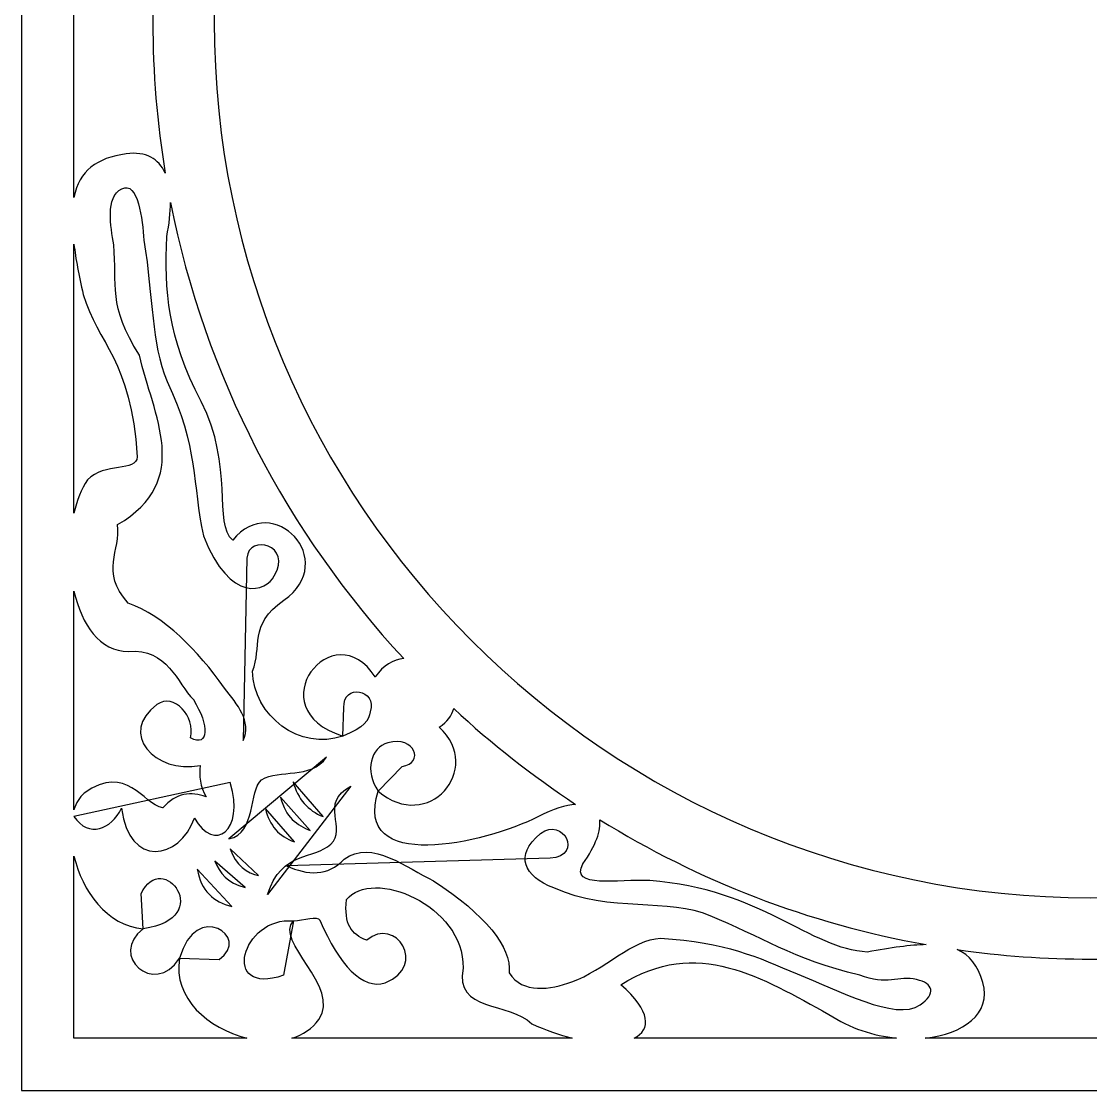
# Model space of a CAD drawing. Header units: centimetres. Extents: x 1.5 to 11.7, y -1.2 to 9.
# Drawn here: x 1.5 to 6.59, y -1.17 to 3.91 of the extents above; entities that cross this region are included whole.
import ezdxf

# ---------------------------------------------------------------- set-up
doc = ezdxf.new("R2010")
doc.units = ezdxf.units.CM
doc.header["$MEASUREMENT"] = 0
doc.layers.add('layer 1', color=7, linetype='Continuous')

msp = doc.modelspace()

# ---------------------------------------------------------------- linework, layer by layer
at = {"layer": 'layer 1', "color": 250}
for points, knots in [([(1.50051, 9.00077), (1.50051, 9.00077), (11.67524, 9.00077), (11.67524, 9.00077), (11.67524, 9.00077), (11.67524, 9.00077), (11.67524, -1.17396), (11.67524, -1.17396), (11.67524, -1.17396), (11.67524, -1.17396), (1.50051, -1.17396), (1.50051, -1.17396), (1.50051, -1.17396), (1.50051, -1.17396), (1.50051, 9.00077), (1.50051, 9.00077)], [0, 0, 0, 0, 0.2, 0.2, 0.2, 0.2, 0.4, 0.4, 0.4, 0.4, 0.6, 0.6, 0.6, 0.6, 1, 1, 1, 1]), ([(6.58787, 8.08337), (8.88461, 8.08337), (10.75784, 6.21014), (10.75784, 3.9134), (10.75784, 3.9134), (10.75784, 1.61666), (8.88461, -0.25657), (6.58787, -0.25657), (6.58787, -0.25657), (4.29113, -0.25657), (2.4179, 1.61666), (2.4179, 3.9134), (2.4179, 3.9134), (2.4179, 6.21014), (4.29113, 8.08337), (6.58787, 8.08337)], [0, 0, 0, 0, 0.2, 0.2, 0.2, 0.2, 0.4, 0.4, 0.4, 0.4, 0.6, 0.6, 0.6, 0.6, 1, 1, 1, 1]), ([(1.7507, 3.07493), (1.77584, 3.20611), (1.85814, 3.2621), (1.99978, 3.2837), (1.99978, 3.2837), (2.09353, 3.29499), (2.15383, 3.26037), (2.18481, 3.192), (2.18481, 3.192), (2.14634, 3.42694), (2.126, 3.66786), (2.126, 3.9134), (2.126, 3.9134), (2.126, 4.16006), (2.14652, 4.40204), (2.18534, 4.638), (2.18534, 4.638), (2.15452, 4.56886), (2.09406, 4.53379), (1.99978, 4.54514), (1.99978, 4.54514), (1.85814, 4.56674), (1.77584, 4.62274), (1.7507, 4.75392), (1.7507, 4.75392), (1.7507, 4.75392), (1.7507, 3.07493), (1.7507, 3.07493)], [0, 0, 0, 0, 0.125, 0.125, 0.125, 0.125, 0.25, 0.25, 0.25, 0.25, 0.375, 0.375, 0.375, 0.375, 0.5, 0.5, 0.5, 0.5, 0.625, 0.625, 0.625, 0.625, 0.75, 0.75, 0.75, 0.75, 1, 1, 1, 1]), ([(2.57351, 1.35911), (2.58144, 1.47861), (2.79395, 1.41933), (2.70343, 1.27589), (2.70343, 1.27589), (2.66722, 1.19923), (2.49364, 1.13913), (2.36661, 1.46521), (2.36661, 1.46521), (2.31378, 1.71103), (2.34201, 1.88901), (2.19367, 2.20027), (2.19367, 2.20027), (2.11684, 2.39045), (2.12915, 2.58784), (2.08361, 2.8719), (2.08361, 2.8719), (2.07741, 2.969), (2.05449, 3.15674), (1.97845, 3.11742), (1.97845, 3.11742), (1.89821, 3.07409), (1.9263, 2.9393), (1.93994, 2.85023), (1.93994, 2.85023), (1.95718, 2.65816), (1.91142, 2.56329), (2.06187, 2.32549), (2.06187, 2.32549), (2.12707, 2.03872), (2.31859, 1.72917), (1.95836, 1.51911), (1.95836, 1.51911), (1.97521, 1.39475), (1.8717, 1.29686), (2.00891, 1.14602), (2.00891, 1.14602), (2.18086, 1.0832), (2.3402, 0.92099), (2.46626, 0.74163), (2.46626, 0.74163), (2.52869, 0.66227), (2.59766, 0.58374), (2.55532, 0.49129), (2.55532, 0.49129), (2.55532, 0.49129), (2.57351, 1.35911), (2.57351, 1.35911)], [0, 0, 0, 0, 0.0769231, 0.0769231, 0.0769231, 0.0769231, 0.1538462, 0.1538462, 0.1538462, 0.1538462, 0.2307692, 0.2307692, 0.2307692, 0.2307692, 0.3076923, 0.3076923, 0.3076923, 0.3076923, 0.3846154, 0.3846154, 0.3846154, 0.3846154, 0.4615385, 0.4615385, 0.4615385, 0.4615385, 0.5384615, 0.5384615, 0.5384615, 0.5384615, 0.6153846, 0.6153846, 0.6153846, 0.6153846, 0.6923077, 0.6923077, 0.6923077, 0.6923077, 0.7692308, 0.7692308, 0.7692308, 0.7692308, 0.8461538, 0.8461538, 0.8461538, 0.8461538, 1, 1, 1, 1]), ([(2.20997, 3.05228), (2.21007, 3.00408), (2.20407, 2.94975), (2.19238, 2.8906), (2.19238, 2.8906), (2.18115, 2.62854), (2.1956, 2.41476), (2.35608, 2.1044), (2.35608, 2.1044), (2.51332, 1.7986), (2.41299, 1.52231), (2.50583, 1.44456), (2.50583, 1.44456), (2.69655, 1.68212), (3.01826, 1.34818), (2.74918, 1.15909), (2.74918, 1.15909), (2.57853, 1.04141), (2.64934, 0.93446), (2.59943, 0.82215), (2.59943, 0.82215), (2.60375, 0.61017), (2.82757, 0.43957), (3.02996, 0.51328), (3.02996, 0.51328), (2.61635, 0.64256), (2.98765, 1.10433), (3.1844, 0.79407), (3.1844, 0.79407), (3.22204, 0.85064), (3.2703, 0.87666), (3.31963, 0.88146), (3.31963, 0.88146), (2.76614, 1.47764), (2.37294, 2.22444), (2.20997, 3.05228)], [0, 0, 0, 0, 0.1, 0.1, 0.1, 0.1, 0.2, 0.2, 0.2, 0.2, 0.3, 0.3, 0.3, 0.3, 0.4, 0.4, 0.4, 0.4, 0.5, 0.5, 0.5, 0.5, 0.6, 0.6, 0.6, 0.6, 0.7, 0.7, 0.7, 0.7, 0.8, 0.8, 0.8, 0.8, 1, 1, 1, 1]), ([(1.7507, 1.57335), (1.76472, 1.63347), (1.78596, 1.68798), (1.81447, 1.73139), (1.81447, 1.73139), (1.8954, 1.81757), (2.04878, 1.7669), (2.05189, 1.84234), (2.05189, 1.84234), (2.02244, 2.30632), (1.86421, 2.37857), (1.79451, 2.6145), (1.79451, 2.6145), (1.77368, 2.70555), (1.75905, 2.78466), (1.7507, 2.85337), (1.7507, 2.85337), (1.7507, 2.85337), (1.7507, 1.57335), (1.7507, 1.57335)], [0, 0, 0, 0, 0.1666667, 0.1666667, 0.1666667, 0.1666667, 0.3333333, 0.3333333, 0.3333333, 0.3333333, 0.5, 0.5, 0.5, 0.5, 0.6666667, 0.6666667, 0.6666667, 0.6666667, 1, 1, 1, 1]), ([(1.7507, 0.16224), (1.76105, 0.19463), (1.77703, 0.22206), (1.79906, 0.24186), (1.79906, 0.24186), (2.00529, 0.38481), (2.07467, 0.18969), (2.17357, 0.17166), (2.17357, 0.17166), (2.23829, 0.2436), (2.3076, 0.25137), (2.37948, 0.22314), (2.37948, 0.22314), (2.34999, 0.27305), (2.34511, 0.32297), (2.3514, 0.37289), (2.3514, 0.37289), (2.13428, 0.33141), (1.95921, 0.52739), (2.14549, 0.66304), (2.14549, 0.66304), (2.22555, 0.72012), (2.33237, 0.60634), (2.3046, 0.50392), (2.3046, 0.50392), (2.39382, 0.45742), (2.39581, 0.56298), (2.31864, 0.68644), (2.31864, 0.68644), (2.24252, 0.76287), (2.1959, 0.93321), (2.00978, 0.91574), (2.00978, 0.91574), (1.87342, 0.91496), (1.78728, 1.04251), (1.7507, 1.20277), (1.7507, 1.20277), (1.7507, 1.20277), (1.7507, 0.16224), (1.7507, 0.16224)], [0, 0, 0, 0, 0.0909091, 0.0909091, 0.0909091, 0.0909091, 0.1818182, 0.1818182, 0.1818182, 0.1818182, 0.2727273, 0.2727273, 0.2727273, 0.2727273, 0.3636364, 0.3636364, 0.3636364, 0.3636364, 0.4545455, 0.4545455, 0.4545455, 0.4545455, 0.5454545, 0.5454545, 0.5454545, 0.5454545, 0.6363636, 0.6363636, 0.6363636, 0.6363636, 0.7272727, 0.7272727, 0.7272727, 0.7272727, 0.8181818, 0.8181818, 0.8181818, 0.8181818, 1, 1, 1, 1]), ([(3.02996, 0.51328), (3.13412, 0.55183), (3.15338, 0.59039), (3.1605, 0.62894), (3.1605, 0.62894), (3.19807, 0.73632), (3.02609, 0.76421), (3.03529, 0.64871), (3.03529, 0.64871), (3.03529, 0.64871), (3.02996, 0.51328), (3.02996, 0.51328)], [0, 0, 0, 0, 0.25, 0.25, 0.25, 0.25, 0.5, 0.5, 0.5, 0.5, 1, 1, 1, 1]), ([(3.55745, 0.64374), (3.54904, 0.61142), (3.52741, 0.58071), (3.48858, 0.5554), (3.48858, 0.5554), (3.70585, 0.35472), (3.43293, 0.04852), (3.19844, 0.25122), (3.19844, 0.25122), (3.07216, -0.14149), (3.70026, -0.00095), (3.96124, 0.12954), (3.96124, 0.12954), (4.03146, 0.16606), (4.09104, 0.18462), (4.13776, 0.18789), (4.13776, 0.18789), (3.93185, 0.32392), (3.73775, 0.47646), (3.55745, 0.64374)], [0, 0, 0, 0, 0.1666667, 0.1666667, 0.1666667, 0.1666667, 0.3333333, 0.3333333, 0.3333333, 0.3333333, 0.5, 0.5, 0.5, 0.5, 0.6666667, 0.6666667, 0.6666667, 0.6666667, 1, 1, 1, 1]), ([(3.19844, 0.25122), (3.13225, 0.34609), (3.16244, 0.45937), (3.24453, 0.48067), (3.24453, 0.48067), (3.37248, 0.51636), (3.41971, 0.38346), (3.31207, 0.36864), (3.31207, 0.36864), (3.31207, 0.36864), (3.19844, 0.25122), (3.19844, 0.25122)], [0, 0, 0, 0, 0.25, 0.25, 0.25, 0.25, 0.5, 0.5, 0.5, 0.5, 1, 1, 1, 1]), ([(2.95273, 0.41254), (2.87481, 0.30364), (2.7293, 0.35809), (2.64292, 0.30552), (2.64292, 0.30552), (2.58284, 0.25388), (2.61852, 0.05016), (2.48802, 0.02387), (2.48802, 0.02387), (2.48802, 0.02387), (2.95273, 0.41254), (2.95273, 0.41254)], [0, 0, 0, 0, 0.25, 0.25, 0.25, 0.25, 0.5, 0.5, 0.5, 0.5, 1, 1, 1, 1]), ([(2.49356, 0.29192), (2.56546, 0.0581), (2.417, -0.04226), (2.32412, 0.12249), (2.32412, 0.12249), (2.25377, -0.07714), (2.01276, -0.11511), (1.97649, 0.16923), (1.97649, 0.16923), (1.92731, 0.06895), (1.82086, 0.02503), (1.7507, 0.13101), (1.7507, 0.13101), (1.7507, 0.13101), (2.49356, 0.29192), (2.49356, 0.29192)], [0, 0, 0, 0, 0.2, 0.2, 0.2, 0.2, 0.4, 0.4, 0.4, 0.4, 0.6, 0.6, 0.6, 0.6, 1, 1, 1, 1]), ([(3.0682, 0.27454), (2.91518, 0.1938), (3.05224, 0.07363), (2.97245, -0.00147), (2.97245, -0.00147), (2.89452, -0.07564), (2.74056, -0.0287), (2.67109, -0.24087), (2.67109, -0.24087), (2.67109, -0.24087), (3.0682, 0.27454), (3.0682, 0.27454)], [0, 0, 0, 0, 0.25, 0.25, 0.25, 0.25, 0.5, 0.5, 0.5, 0.5, 1, 1, 1, 1]), ([(2.9357, 0.12957), (2.86429, 0.15897), (2.81501, 0.21273), (2.79289, 0.29589), (2.79289, 0.29589), (2.79289, 0.29589), (2.9357, 0.12957), (2.9357, 0.12957)], [0, 0, 0, 0, 0.3333333, 0.3333333, 0.3333333, 0.3333333, 1, 1, 1, 1]), ([(2.87522, 0.06404), (2.81239, 0.08862), (2.75651, 0.12554), (2.73409, 0.22197), (2.73409, 0.22197), (2.73409, 0.22197), (2.87522, 0.06404), (2.87522, 0.06404)], [0, 0, 0, 0, 0.3333333, 0.3333333, 0.3333333, 0.3333333, 1, 1, 1, 1]), ([(2.79961, 0.01028), (2.72681, 0.0338), (2.68089, 0.08645), (2.66185, 0.16821), (2.66185, 0.16821), (2.66185, 0.16821), (2.79961, 0.01028), (2.79961, 0.01028)], [0, 0, 0, 0, 0.3333333, 0.3333333, 0.3333333, 0.3333333, 1, 1, 1, 1]), ([(4.01571, -0.06868), (4.17911, -0.05514), (4.07602, 0.13134), (3.97062, 0.04892), (3.97062, 0.04892), (3.84351, -0.05594), (3.89318, -0.1546), (4.03334, -0.20981), (4.03334, -0.20981), (4.30318, -0.33068), (4.58282, -0.25554), (4.77818, -0.34309), (4.77818, -0.34309), (5.01534, -0.43674), (5.16992, -0.55052), (5.48966, -0.62402), (5.48966, -0.62402), (5.61604, -0.67763), (5.67393, -0.62449), (5.76002, -0.64587), (5.76002, -0.64587), (5.83866, -0.66175), (5.85419, -0.71389), (5.7764, -0.76603), (5.7764, -0.76603), (5.66015, -0.84577), (5.38479, -0.6939), (5.192, -0.61856), (5.192, -0.61856), (5.00159, -0.53916), (4.85407, -0.46679), (4.54205, -0.44925), (4.54205, -0.44925), (4.40901, -0.45196), (4.27396, -0.60171), (4.11876, -0.65679), (4.11876, -0.65679), (4.01977, -0.69315), (3.88453, -0.71467), (3.82179, -0.61422), (3.82179, -0.61422), (3.83052, -0.48667), (3.71035, -0.34031), (3.46127, -0.17516), (3.46127, -0.17516), (3.33372, -0.11675), (3.16991, 0.02423), (3.03631, -0.07244), (3.03631, -0.07244), (2.9571, -0.15638), (2.86311, -0.14966), (2.7624, -0.10467), (2.7624, -0.10467), (2.7624, -0.10467), (4.01571, -0.06868), (4.01571, -0.06868)], [0, 0, 0, 0, 0.0666667, 0.0666667, 0.0666667, 0.0666667, 0.1333333, 0.1333333, 0.1333333, 0.1333333, 0.2, 0.2, 0.2, 0.2, 0.2666667, 0.2666667, 0.2666667, 0.2666667, 0.3333333, 0.3333333, 0.3333333, 0.3333333, 0.4, 0.4, 0.4, 0.4, 0.4666667, 0.4666667, 0.4666667, 0.4666667, 0.5333333, 0.5333333, 0.5333333, 0.5333333, 0.6, 0.6, 0.6, 0.6, 0.6666667, 0.6666667, 0.6666667, 0.6666667, 0.7333333, 0.7333333, 0.7333333, 0.7333333, 0.8, 0.8, 0.8, 0.8, 0.8666667, 0.8666667, 0.8666667, 0.8666667, 1, 1, 1, 1]), ([(4.25243, 0.11455), (4.25924, 0.06499), (4.23448, -0.00723), (4.17183, -0.09509), (4.17183, -0.09509), (4.10887, -0.21551), (4.34105, -0.16691), (4.49005, -0.17464), (4.49005, -0.17464), (5.01793, -0.21314), (5.25765, -0.50295), (5.52527, -0.51462), (5.52527, -0.51462), (5.63872, -0.49396), (5.73089, -0.4806), (5.80565, -0.47954), (5.80565, -0.47954), (5.24516, -0.37968), (4.72033, -0.17456), (4.25243, 0.11455)], [0, 0, 0, 0, 0.1666667, 0.1666667, 0.1666667, 0.1666667, 0.3333333, 0.3333333, 0.3333333, 0.3333333, 0.5, 0.5, 0.5, 0.5, 0.6666667, 0.6666667, 0.6666667, 0.6666667, 1, 1, 1, 1]), ([(2.07997, -0.40395), (2.43017, -0.35555), (2.17072, -0.02037), (2.06997, -0.23683), (2.06997, -0.23683), (2.06997, -0.23683), (2.07997, -0.40395), (2.07997, -0.40395)], [0, 0, 0, 0, 0.3333333, 0.3333333, 0.3333333, 0.3333333, 1, 1, 1, 1]), ([(2.62931, -0.15053), (2.57674, -0.14282), (2.51887, -0.09845), (2.4933, -0.02321), (2.4933, -0.02321), (2.4933, -0.02321), (2.62931, -0.15053), (2.62931, -0.15053)], [0, 0, 0, 0, 0.3333333, 0.3333333, 0.3333333, 0.3333333, 1, 1, 1, 1]), ([(2.57301, -0.92377), (2.39117, -0.87959), (2.22038, -0.73466), (2.25312, -0.54434), (2.25312, -0.54434), (2.13099, -0.73103), (1.91408, -0.52771), (2.07997, -0.40395), (2.07997, -0.40395), (1.90602, -0.38971), (1.78969, -0.22293), (1.7507, -0.0581), (1.7507, -0.0581), (1.7507, -0.0581), (1.7507, -0.92377), (1.7507, -0.92377), (1.7507, -0.92377), (1.7507, -0.92377), (2.57301, -0.92377), (2.57301, -0.92377)], [0, 0, 0, 0, 0.1666667, 0.1666667, 0.1666667, 0.1666667, 0.3333333, 0.3333333, 0.3333333, 0.3333333, 0.5, 0.5, 0.5, 0.5, 0.6666667, 0.6666667, 0.6666667, 0.6666667, 1, 1, 1, 1]), ([(2.56565, -0.20696), (2.47869, -0.18728), (2.44595, -0.13708), (2.42096, -0.08253), (2.42096, -0.08253), (2.42096, -0.08253), (2.56565, -0.20696), (2.56565, -0.20696)], [0, 0, 0, 0, 0.3333333, 0.3333333, 0.3333333, 0.3333333, 1, 1, 1, 1]), ([(2.50199, -0.29812), (2.41445, -0.27678), (2.35513, -0.22252), (2.33704, -0.12015), (2.33704, -0.12015), (2.33704, -0.12015), (2.50199, -0.29812), (2.50199, -0.29812)], [0, 0, 0, 0, 0.3333333, 0.3333333, 0.3333333, 0.3333333, 1, 1, 1, 1]), ([(4.12115, -0.92377), (4.06028, -0.90883), (3.99508, -0.88633), (3.92868, -0.85574), (3.92868, -0.85574), (3.8197, -0.74859), (3.56048, -0.80108), (3.60174, -0.59065), (3.60174, -0.59065), (3.60764, -0.28915), (3.16743, -0.11258), (3.04728, -0.26497), (3.04728, -0.26497), (3.03448, -0.38162), (3.07027, -0.4309), (3.14365, -0.45867), (3.14365, -0.45867), (3.28105, -0.3402), (3.43723, -0.58037), (3.23119, -0.66134), (3.23119, -0.66134), (3.1235, -0.69377), (3.01351, -0.58033), (2.9206, -0.36267), (2.9206, -0.36267), (2.91103, -0.34027), (2.84322, -0.363), (2.79598, -0.36651), (2.79598, -0.36651), (2.6997, -0.46111), (3.0246, -0.68017), (2.91584, -0.8354), (2.91584, -0.8354), (2.88506, -0.87947), (2.84018, -0.90825), (2.78805, -0.92377), (2.78805, -0.92377), (2.78805, -0.92377), (4.12115, -0.92377), (4.12115, -0.92377)], [0, 0, 0, 0, 0.0909091, 0.0909091, 0.0909091, 0.0909091, 0.1818182, 0.1818182, 0.1818182, 0.1818182, 0.2727273, 0.2727273, 0.2727273, 0.2727273, 0.3636364, 0.3636364, 0.3636364, 0.3636364, 0.4545455, 0.4545455, 0.4545455, 0.4545455, 0.5454545, 0.5454545, 0.5454545, 0.5454545, 0.6363636, 0.6363636, 0.6363636, 0.6363636, 0.7272727, 0.7272727, 0.7272727, 0.7272727, 0.8181818, 0.8181818, 0.8181818, 0.8181818, 1, 1, 1, 1]), ([(2.25312, -0.54434), (2.33035, -0.26461), (2.59745, -0.44353), (2.44097, -0.54941), (2.44097, -0.54941), (2.44097, -0.54941), (2.25312, -0.54434), (2.25312, -0.54434)], [0, 0, 0, 0, 0.3333333, 0.3333333, 0.3333333, 0.3333333, 1, 1, 1, 1]), ([(2.79598, -0.36651), (2.5484, -0.34336), (2.44474, -0.72912), (2.74771, -0.62536), (2.74771, -0.62536), (2.74771, -0.62536), (2.79598, -0.36651), (2.79598, -0.36651)], [0, 0, 0, 0, 0.3333333, 0.3333333, 0.3333333, 0.3333333, 1, 1, 1, 1]), ([(5.66408, -0.92377), (5.55536, -0.91311), (5.44116, -0.87719), (5.34246, -0.81155), (5.34246, -0.81155), (5.02471, -0.63707), (4.71439, -0.44088), (4.35281, -0.67017), (4.35281, -0.67017), (4.49733, -0.79686), (4.4968, -0.88483), (4.41546, -0.92377), (4.41546, -0.92377), (4.41546, -0.92377), (5.66408, -0.92377), (5.66408, -0.92377)], [0, 0, 0, 0, 0.2, 0.2, 0.2, 0.2, 0.4, 0.4, 0.4, 0.4, 0.6, 0.6, 0.6, 0.6, 1, 1, 1, 1]), ([(6.0753, -0.66016), (6.11665, -0.80813), (5.9827, -0.90479), (5.80042, -0.92377), (5.80042, -0.92377), (5.80042, -0.92377), (7.37572, -0.92377), (7.37572, -0.92377), (7.37572, -0.92377), (7.19344, -0.90479), (7.05949, -0.80813), (7.10084, -0.66016), (7.10084, -0.66016), (7.1253, -0.57843), (7.16392, -0.5289), (7.22331, -0.50287), (7.22331, -0.50287), (7.01566, -0.53273), (6.80356, -0.54847), (6.58787, -0.54847), (6.58787, -0.54847), (6.37239, -0.54847), (6.16048, -0.53275), (5.95302, -0.50296), (5.95302, -0.50296), (6.0123, -0.52901), (6.05087, -0.57851), (6.0753, -0.66016)], [0, 0, 0, 0, 0.125, 0.125, 0.125, 0.125, 0.25, 0.25, 0.25, 0.25, 0.375, 0.375, 0.375, 0.375, 0.5, 0.5, 0.5, 0.5, 0.625, 0.625, 0.625, 0.625, 0.75, 0.75, 0.75, 0.75, 1, 1, 1, 1])]:
    msp.add_open_spline(points, degree=3, knots=knots, dxfattribs=at)
at = {"layer": 'layer 1', "color": 250, "lineweight": 9}
for points, knots in [([(1.50051, 9.00077), (1.50051, 9.00077), (11.67524, 9.00077), (11.67524, 9.00077), (11.67524, 9.00077), (11.67524, 9.00077), (11.67524, -1.17396), (11.67524, -1.17396), (11.67524, -1.17396), (11.67524, -1.17396), (1.50051, -1.17396), (1.50051, -1.17396), (1.50051, -1.17396), (1.50051, -1.17396), (1.50051, 9.00077), (1.50051, 9.00077)], [0, 0, 0, 0, 0.2, 0.2, 0.2, 0.2, 0.4, 0.4, 0.4, 0.4, 0.6, 0.6, 0.6, 0.6, 1, 1, 1, 1]), ([(6.58787, 8.08337), (8.88461, 8.08337), (10.75784, 6.21014), (10.75784, 3.9134), (10.75784, 3.9134), (10.75784, 1.61666), (8.88461, -0.25657), (6.58787, -0.25657), (6.58787, -0.25657), (4.29113, -0.25657), (2.4179, 1.61666), (2.4179, 3.9134), (2.4179, 3.9134), (2.4179, 6.21014), (4.29113, 8.08337), (6.58787, 8.08337)], [0, 0, 0, 0, 0.2, 0.2, 0.2, 0.2, 0.4, 0.4, 0.4, 0.4, 0.6, 0.6, 0.6, 0.6, 1, 1, 1, 1]), ([(1.7507, 3.07493), (1.77584, 3.20611), (1.85814, 3.2621), (1.99978, 3.2837), (1.99978, 3.2837), (2.09353, 3.29499), (2.15383, 3.26037), (2.18481, 3.192), (2.18481, 3.192), (2.14634, 3.42694), (2.126, 3.66786), (2.126, 3.9134), (2.126, 3.9134), (2.126, 4.16006), (2.14652, 4.40204), (2.18534, 4.638), (2.18534, 4.638), (2.15452, 4.56886), (2.09406, 4.53379), (1.99978, 4.54514), (1.99978, 4.54514), (1.85814, 4.56674), (1.77584, 4.62274), (1.7507, 4.75392), (1.7507, 4.75392), (1.7507, 4.75392), (1.7507, 3.07493), (1.7507, 3.07493)], [0, 0, 0, 0, 0.125, 0.125, 0.125, 0.125, 0.25, 0.25, 0.25, 0.25, 0.375, 0.375, 0.375, 0.375, 0.5, 0.5, 0.5, 0.5, 0.625, 0.625, 0.625, 0.625, 0.75, 0.75, 0.75, 0.75, 1, 1, 1, 1]), ([(2.57351, 1.35911), (2.58144, 1.47861), (2.79395, 1.41933), (2.70343, 1.27589), (2.70343, 1.27589), (2.66722, 1.19923), (2.49364, 1.13913), (2.36661, 1.46521), (2.36661, 1.46521), (2.31378, 1.71103), (2.34201, 1.88901), (2.19367, 2.20027), (2.19367, 2.20027), (2.11684, 2.39045), (2.12915, 2.58784), (2.08361, 2.8719), (2.08361, 2.8719), (2.07741, 2.969), (2.05449, 3.15674), (1.97845, 3.11742), (1.97845, 3.11742), (1.89821, 3.07409), (1.9263, 2.9393), (1.93994, 2.85023), (1.93994, 2.85023), (1.95718, 2.65816), (1.91142, 2.56329), (2.06187, 2.32549), (2.06187, 2.32549), (2.12707, 2.03872), (2.31859, 1.72917), (1.95836, 1.51911), (1.95836, 1.51911), (1.97521, 1.39475), (1.8717, 1.29686), (2.00891, 1.14602), (2.00891, 1.14602), (2.18086, 1.0832), (2.3402, 0.92099), (2.46626, 0.74163), (2.46626, 0.74163), (2.52869, 0.66227), (2.59766, 0.58374), (2.55532, 0.49129)], [0, 0, 0, 0, 0.0833333, 0.0833333, 0.0833333, 0.0833333, 0.1666667, 0.1666667, 0.1666667, 0.1666667, 0.25, 0.25, 0.25, 0.25, 0.3333333, 0.3333333, 0.3333333, 0.3333333, 0.4166667, 0.4166667, 0.4166667, 0.4166667, 0.5, 0.5, 0.5, 0.5, 0.5833333, 0.5833333, 0.5833333, 0.5833333, 0.6666667, 0.6666667, 0.6666667, 0.6666667, 0.75, 0.75, 0.75, 0.75, 0.8333333, 0.8333333, 0.8333333, 0.8333333, 1, 1, 1, 1]), ([(2.20997, 3.05228), (2.21007, 3.00408), (2.20407, 2.94975), (2.19238, 2.8906), (2.19238, 2.8906), (2.18115, 2.62854), (2.1956, 2.41476), (2.35608, 2.1044), (2.35608, 2.1044), (2.51332, 1.7986), (2.41299, 1.52231), (2.50583, 1.44456), (2.50583, 1.44456), (2.69655, 1.68212), (3.01826, 1.34818), (2.74918, 1.15909), (2.74918, 1.15909), (2.57853, 1.04141), (2.64934, 0.93446), (2.59943, 0.82215), (2.59943, 0.82215), (2.60375, 0.61017), (2.82757, 0.43957), (3.02996, 0.51328), (3.02996, 0.51328), (2.61635, 0.64256), (2.98765, 1.10433), (3.1844, 0.79407), (3.1844, 0.79407), (3.22204, 0.85064), (3.2703, 0.87666), (3.31963, 0.88146), (3.31963, 0.88146), (2.76614, 1.47764), (2.37294, 2.22444), (2.20997, 3.05228)], [0, 0, 0, 0, 0.1, 0.1, 0.1, 0.1, 0.2, 0.2, 0.2, 0.2, 0.3, 0.3, 0.3, 0.3, 0.4, 0.4, 0.4, 0.4, 0.5, 0.5, 0.5, 0.5, 0.6, 0.6, 0.6, 0.6, 0.7, 0.7, 0.7, 0.7, 0.8, 0.8, 0.8, 0.8, 1, 1, 1, 1]), ([(1.7507, 1.57335), (1.76472, 1.63347), (1.78596, 1.68798), (1.81447, 1.73139), (1.81447, 1.73139), (1.8954, 1.81757), (2.04878, 1.7669), (2.05189, 1.84234), (2.05189, 1.84234), (2.02244, 2.30632), (1.86421, 2.37857), (1.79451, 2.6145), (1.79451, 2.6145), (1.77368, 2.70555), (1.75905, 2.78466), (1.7507, 2.85337), (1.7507, 2.85337), (1.7507, 2.85337), (1.7507, 1.57335), (1.7507, 1.57335)], [0, 0, 0, 0, 0.1666667, 0.1666667, 0.1666667, 0.1666667, 0.3333333, 0.3333333, 0.3333333, 0.3333333, 0.5, 0.5, 0.5, 0.5, 0.6666667, 0.6666667, 0.6666667, 0.6666667, 1, 1, 1, 1]), ([(1.7507, 0.16224), (1.76105, 0.19463), (1.77703, 0.22206), (1.79906, 0.24186), (1.79906, 0.24186), (2.00529, 0.38481), (2.07467, 0.18969), (2.17357, 0.17166), (2.17357, 0.17166), (2.23829, 0.2436), (2.3076, 0.25137), (2.37948, 0.22314), (2.37948, 0.22314), (2.34999, 0.27305), (2.34511, 0.32297), (2.3514, 0.37289), (2.3514, 0.37289), (2.13428, 0.33141), (1.95921, 0.52739), (2.14549, 0.66304), (2.14549, 0.66304), (2.22555, 0.72012), (2.33237, 0.60634), (2.3046, 0.50392), (2.3046, 0.50392), (2.39382, 0.45742), (2.39581, 0.56298), (2.31864, 0.68644), (2.31864, 0.68644), (2.24252, 0.76287), (2.1959, 0.93321), (2.00978, 0.91574), (2.00978, 0.91574), (1.87342, 0.91496), (1.78728, 1.04251), (1.7507, 1.20277), (1.7507, 1.20277), (1.7507, 1.20277), (1.7507, 0.16224), (1.7507, 0.16224)], [0, 0, 0, 0, 0.0909091, 0.0909091, 0.0909091, 0.0909091, 0.1818182, 0.1818182, 0.1818182, 0.1818182, 0.2727273, 0.2727273, 0.2727273, 0.2727273, 0.3636364, 0.3636364, 0.3636364, 0.3636364, 0.4545455, 0.4545455, 0.4545455, 0.4545455, 0.5454545, 0.5454545, 0.5454545, 0.5454545, 0.6363636, 0.6363636, 0.6363636, 0.6363636, 0.7272727, 0.7272727, 0.7272727, 0.7272727, 0.8181818, 0.8181818, 0.8181818, 0.8181818, 1, 1, 1, 1]), ([(3.02996, 0.51328), (3.13412, 0.55183), (3.15338, 0.59039), (3.1605, 0.62894), (3.1605, 0.62894), (3.19807, 0.73632), (3.02609, 0.76421), (3.03529, 0.64871)], [0, 0, 0, 0, 0.3333333, 0.3333333, 0.3333333, 0.3333333, 1, 1, 1, 1]), ([(3.55745, 0.64374), (3.54904, 0.61142), (3.52741, 0.58071), (3.48858, 0.5554), (3.48858, 0.5554), (3.70585, 0.35472), (3.43293, 0.04852), (3.19844, 0.25122), (3.19844, 0.25122), (3.07216, -0.14149), (3.70026, -0.00095), (3.96124, 0.12954), (3.96124, 0.12954), (4.03146, 0.16606), (4.09104, 0.18462), (4.13776, 0.18789), (4.13776, 0.18789), (3.93185, 0.32392), (3.73775, 0.47646), (3.55745, 0.64374)], [0, 0, 0, 0, 0.1666667, 0.1666667, 0.1666667, 0.1666667, 0.3333333, 0.3333333, 0.3333333, 0.3333333, 0.5, 0.5, 0.5, 0.5, 0.6666667, 0.6666667, 0.6666667, 0.6666667, 1, 1, 1, 1]), ([(3.19844, 0.25122), (3.13225, 0.34609), (3.16244, 0.45937), (3.24453, 0.48067), (3.24453, 0.48067), (3.37248, 0.51636), (3.41971, 0.38346), (3.31207, 0.36864)], [0, 0, 0, 0, 0.3333333, 0.3333333, 0.3333333, 0.3333333, 1, 1, 1, 1]), ([(2.95273, 0.41254), (2.87481, 0.30364), (2.7293, 0.35809), (2.64292, 0.30552), (2.64292, 0.30552), (2.58284, 0.25388), (2.61852, 0.05016), (2.48802, 0.02387)], [0, 0, 0, 0, 0.3333333, 0.3333333, 0.3333333, 0.3333333, 1, 1, 1, 1]), ([(2.49356, 0.29192), (2.56546, 0.0581), (2.417, -0.04226), (2.32412, 0.12249), (2.32412, 0.12249), (2.25377, -0.07714), (2.01276, -0.11511), (1.97649, 0.16923), (1.97649, 0.16923), (1.92731, 0.06895), (1.82086, 0.02503), (1.7507, 0.13101)], [0, 0, 0, 0, 0.25, 0.25, 0.25, 0.25, 0.5, 0.5, 0.5, 0.5, 1, 1, 1, 1]), ([(3.0682, 0.27454), (2.91518, 0.1938), (3.05224, 0.07363), (2.97245, -0.00147), (2.97245, -0.00147), (2.89452, -0.07564), (2.74056, -0.0287), (2.67109, -0.24087)], [0, 0, 0, 0, 0.3333333, 0.3333333, 0.3333333, 0.3333333, 1, 1, 1, 1]), ([(4.01571, -0.06868), (4.17911, -0.05514), (4.07602, 0.13134), (3.97062, 0.04892), (3.97062, 0.04892), (3.84351, -0.05594), (3.89318, -0.1546), (4.03334, -0.20981), (4.03334, -0.20981), (4.30318, -0.33068), (4.58282, -0.25554), (4.77818, -0.34309), (4.77818, -0.34309), (5.01534, -0.43674), (5.16992, -0.55052), (5.48966, -0.62402), (5.48966, -0.62402), (5.61604, -0.67763), (5.67393, -0.62449), (5.76002, -0.64587), (5.76002, -0.64587), (5.83866, -0.66175), (5.85419, -0.71389), (5.7764, -0.76603), (5.7764, -0.76603), (5.66015, -0.84577), (5.38479, -0.6939), (5.192, -0.61856), (5.192, -0.61856), (5.00159, -0.53916), (4.85407, -0.46679), (4.54205, -0.44925), (4.54205, -0.44925), (4.40901, -0.45196), (4.27396, -0.60171), (4.11876, -0.65679), (4.11876, -0.65679), (4.01977, -0.69315), (3.88453, -0.71467), (3.82179, -0.61422), (3.82179, -0.61422), (3.83052, -0.48667), (3.71035, -0.34031), (3.46127, -0.17516), (3.46127, -0.17516), (3.33372, -0.11675), (3.16991, 0.02423), (3.03631, -0.07244), (3.03631, -0.07244), (2.9571, -0.15638), (2.86311, -0.14966), (2.7624, -0.10467)], [0, 0, 0, 0, 0.0714286, 0.0714286, 0.0714286, 0.0714286, 0.1428571, 0.1428571, 0.1428571, 0.1428571, 0.2142857, 0.2142857, 0.2142857, 0.2142857, 0.2857143, 0.2857143, 0.2857143, 0.2857143, 0.3571429, 0.3571429, 0.3571429, 0.3571429, 0.4285714, 0.4285714, 0.4285714, 0.4285714, 0.5, 0.5, 0.5, 0.5, 0.5714286, 0.5714286, 0.5714286, 0.5714286, 0.6428571, 0.6428571, 0.6428571, 0.6428571, 0.7142857, 0.7142857, 0.7142857, 0.7142857, 0.7857143, 0.7857143, 0.7857143, 0.7857143, 0.8571429, 0.8571429, 0.8571429, 0.8571429, 1, 1, 1, 1]), ([(4.25243, 0.11455), (4.25924, 0.06499), (4.23448, -0.00723), (4.17183, -0.09509), (4.17183, -0.09509), (4.10887, -0.21551), (4.34105, -0.16691), (4.49005, -0.17464), (4.49005, -0.17464), (5.01793, -0.21314), (5.25765, -0.50295), (5.52527, -0.51462), (5.52527, -0.51462), (5.63872, -0.49396), (5.73089, -0.4806), (5.80565, -0.47954), (5.80565, -0.47954), (5.24516, -0.37968), (4.72033, -0.17456), (4.25243, 0.11455)], [0, 0, 0, 0, 0.1666667, 0.1666667, 0.1666667, 0.1666667, 0.3333333, 0.3333333, 0.3333333, 0.3333333, 0.5, 0.5, 0.5, 0.5, 0.6666667, 0.6666667, 0.6666667, 0.6666667, 1, 1, 1, 1]), ([(2.57301, -0.92377), (2.39117, -0.87959), (2.22038, -0.73466), (2.25312, -0.54434), (2.25312, -0.54434), (2.13099, -0.73103), (1.91408, -0.52771), (2.07997, -0.40395), (2.07997, -0.40395), (1.90602, -0.38971), (1.78969, -0.22293), (1.7507, -0.0581), (1.7507, -0.0581), (1.7507, -0.0581), (1.7507, -0.92377), (1.7507, -0.92377), (1.7507, -0.92377), (1.7507, -0.92377), (2.57301, -0.92377), (2.57301, -0.92377)], [0, 0, 0, 0, 0.1666667, 0.1666667, 0.1666667, 0.1666667, 0.3333333, 0.3333333, 0.3333333, 0.3333333, 0.5, 0.5, 0.5, 0.5, 0.6666667, 0.6666667, 0.6666667, 0.6666667, 1, 1, 1, 1]), ([(4.12115, -0.92377), (4.06028, -0.90883), (3.99508, -0.88633), (3.92868, -0.85574), (3.92868, -0.85574), (3.8197, -0.74859), (3.56048, -0.80108), (3.60174, -0.59065), (3.60174, -0.59065), (3.60764, -0.28915), (3.16743, -0.11258), (3.04728, -0.26497), (3.04728, -0.26497), (3.03448, -0.38162), (3.07027, -0.4309), (3.14365, -0.45867), (3.14365, -0.45867), (3.28105, -0.3402), (3.43723, -0.58037), (3.23119, -0.66134), (3.23119, -0.66134), (3.1235, -0.69377), (3.01351, -0.58033), (2.9206, -0.36267), (2.9206, -0.36267), (2.91103, -0.34027), (2.84322, -0.363), (2.79598, -0.36651), (2.79598, -0.36651), (2.6997, -0.46111), (3.0246, -0.68017), (2.91584, -0.8354), (2.91584, -0.8354), (2.88506, -0.87947), (2.84018, -0.90825), (2.78805, -0.92377), (2.78805, -0.92377), (2.78805, -0.92377), (4.12115, -0.92377), (4.12115, -0.92377)], [0, 0, 0, 0, 0.0909091, 0.0909091, 0.0909091, 0.0909091, 0.1818182, 0.1818182, 0.1818182, 0.1818182, 0.2727273, 0.2727273, 0.2727273, 0.2727273, 0.3636364, 0.3636364, 0.3636364, 0.3636364, 0.4545455, 0.4545455, 0.4545455, 0.4545455, 0.5454545, 0.5454545, 0.5454545, 0.5454545, 0.6363636, 0.6363636, 0.6363636, 0.6363636, 0.7272727, 0.7272727, 0.7272727, 0.7272727, 0.8181818, 0.8181818, 0.8181818, 0.8181818, 1, 1, 1, 1]), ([(5.66408, -0.92377), (5.55536, -0.91311), (5.44116, -0.87719), (5.34246, -0.81155), (5.34246, -0.81155), (5.02471, -0.63707), (4.71439, -0.44088), (4.35281, -0.67017), (4.35281, -0.67017), (4.49733, -0.79686), (4.4968, -0.88483), (4.41546, -0.92377), (4.41546, -0.92377), (4.41546, -0.92377), (5.66408, -0.92377), (5.66408, -0.92377)], [0, 0, 0, 0, 0.2, 0.2, 0.2, 0.2, 0.4, 0.4, 0.4, 0.4, 0.6, 0.6, 0.6, 0.6, 1, 1, 1, 1]), ([(6.0753, -0.66016), (6.11665, -0.80813), (5.9827, -0.90479), (5.80042, -0.92377), (5.80042, -0.92377), (5.80042, -0.92377), (7.37572, -0.92377), (7.37572, -0.92377), (7.37572, -0.92377), (7.19344, -0.90479), (7.05949, -0.80813), (7.10084, -0.66016), (7.10084, -0.66016), (7.1253, -0.57843), (7.16392, -0.5289), (7.22331, -0.50287), (7.22331, -0.50287), (7.01566, -0.53273), (6.80356, -0.54847), (6.58787, -0.54847), (6.58787, -0.54847), (6.37239, -0.54847), (6.16048, -0.53275), (5.95302, -0.50296), (5.95302, -0.50296), (6.0123, -0.52901), (6.05087, -0.57851), (6.0753, -0.66016)], [0, 0, 0, 0, 0.125, 0.125, 0.125, 0.125, 0.25, 0.25, 0.25, 0.25, 0.375, 0.375, 0.375, 0.375, 0.5, 0.5, 0.5, 0.5, 0.625, 0.625, 0.625, 0.625, 0.75, 0.75, 0.75, 0.75, 1, 1, 1, 1])]:
    msp.add_open_spline(points, degree=3, knots=knots, dxfattribs=at)
for points in [[(2.9357, 0.12957), (2.86429, 0.15897), (2.81501, 0.21273), (2.79289, 0.29589)], [(2.87522, 0.06404), (2.81239, 0.08862), (2.75651, 0.12554), (2.73409, 0.22197)], [(2.79961, 0.01028), (2.72681, 0.0338), (2.68089, 0.08645), (2.66185, 0.16821)], [(2.07997, -0.40395), (2.43017, -0.35555), (2.17072, -0.02037), (2.06997, -0.23683)], [(2.62931, -0.15053), (2.57674, -0.14282), (2.51887, -0.09845), (2.4933, -0.02321)], [(2.56565, -0.20696), (2.47869, -0.18728), (2.44595, -0.13708), (2.42096, -0.08253)], [(2.50199, -0.29812), (2.41445, -0.27678), (2.35513, -0.22252), (2.33704, -0.12015)], [(2.25312, -0.54434), (2.33035, -0.26461), (2.59745, -0.44353), (2.44097, -0.54941)], [(2.79598, -0.36651), (2.5484, -0.34336), (2.44474, -0.72912), (2.74771, -0.62536)]]:
    msp.add_open_spline(points, degree=3, dxfattribs=at)

doc.saveas('drawing.dxf')
